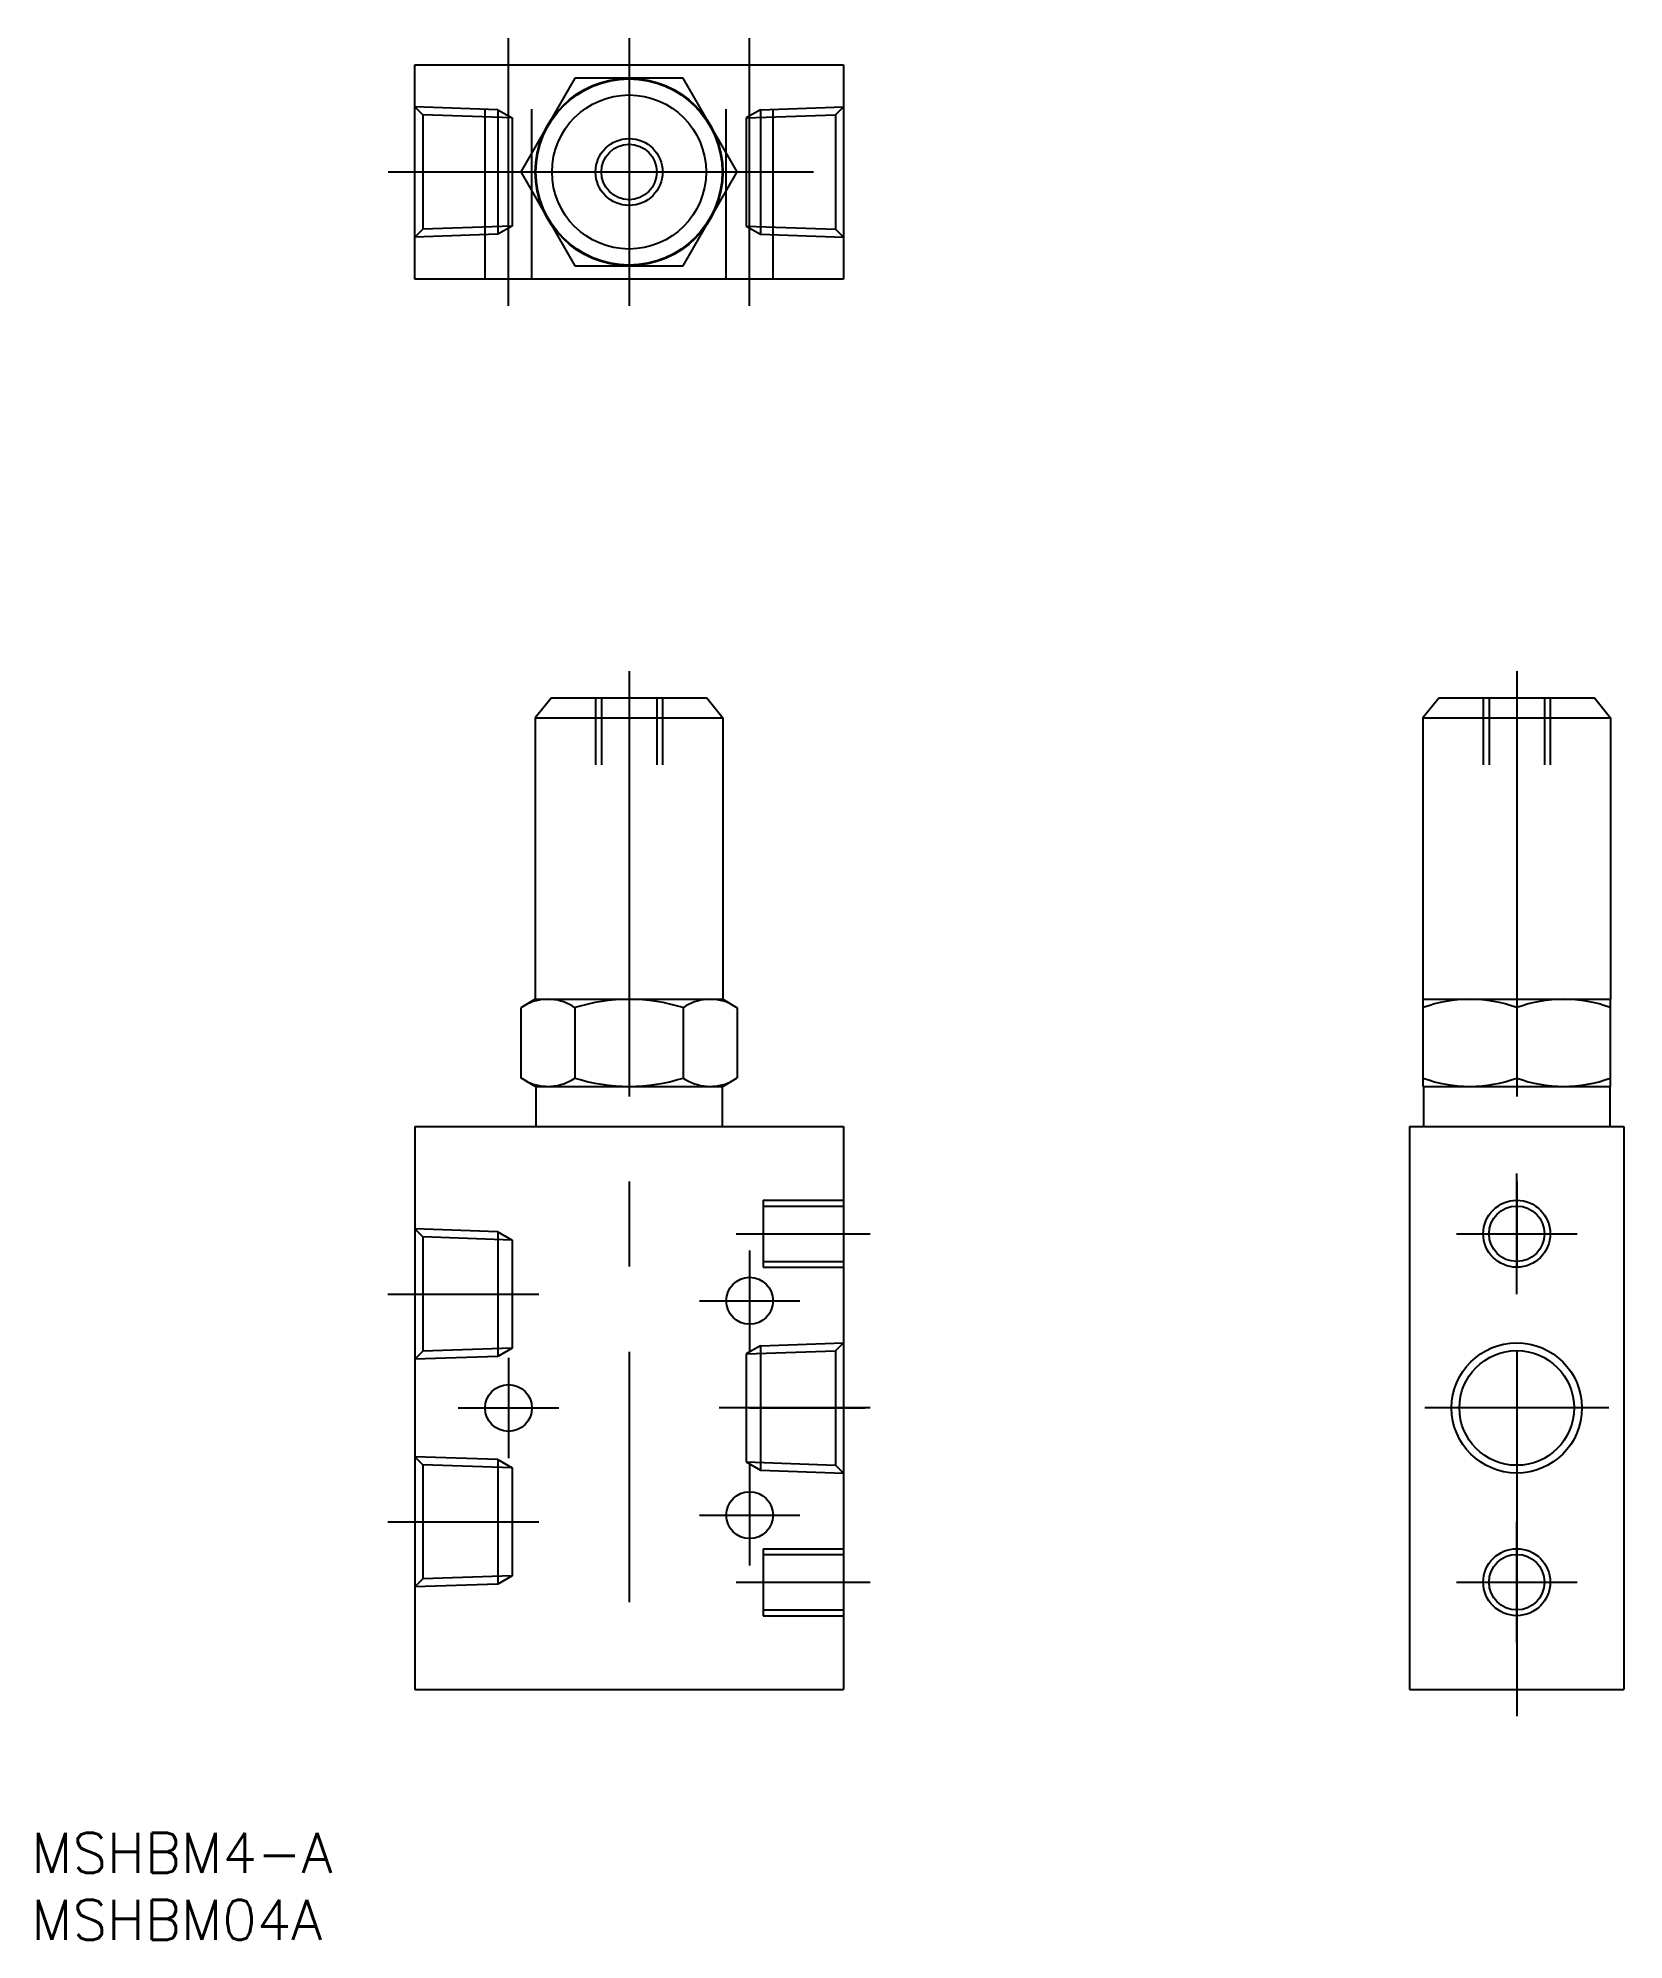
# Model space of a CAD drawing. Extents: x -44 to 74, y -27 to 115.
import ezdxf

# ---------------------------------------------------------------- set-up
doc = ezdxf.new("R2010")
doc.units = 0
doc.linetypes.add('CENTER', pattern=[50.8, 31.75, -6.35, 6.35, -6.35])
doc.linetypes.add('DASHED', pattern=[19.05, 12.7, -6.35])
doc.layers.get('0').update_dxf_attribs({"linetype": 'CONTINUOUS'})
doc.layers.add('CENTER', color=1, linetype='CENTER')
doc.styles.get("Standard").update_dxf_attribs({"font": 'txt.shx', "height": 3, "bigfont": 'bigfont.shx'})

# ---------------------------------------------------------------- blocks, each defined once
blk = doc.blocks.new('*U12')
at = {"color": 7, "linetype": 'CONTINUOUS'}
blk.add_text('MSHBM4-A', height=3, dxfattribs=at).set_placement((-44.63, -22.2))
blk = doc.blocks.new('*U13')
at = {"color": 7, "linetype": 'CONTINUOUS'}
blk.add_text('MSHBM04A', height=3, dxfattribs=at).set_placement((-44.63, -27.2))

msp = doc.modelspace()

# ---------------------------------------------------------------- linework, layer by layer
at = {"color": 7, "linetype": 'CONTINUOUS'}
for p, q in [((-16, 112.74), (16, 112.74)), ((-16, 96.74), (-16, 112.74)), ((16, 112.74), (16, 96.74)), ((-4.04, 111.74), (-8.08, 104.74)), ((4.04, 111.74), (-4.04, 111.74)), ((8.08, 104.74), (4.04, 111.74)), ((-8.08, 104.74), (-4.04, 97.74)), ((4.04, 97.74), (8.08, 104.74)), ((16, 96.74), (-16, 96.74)), ((-4.04, 97.74), (4.04, 97.74)), ((-5.8, 65.5), (-7, 64)), ((-5.8, 65.5), (5.8, 65.5)), ((5.8, 65.5), (7, 64)), ((60.46, 65.5), (59.26, 64)), ((60.46, 65.5), (72.06, 65.5)), ((72.06, 65.5), (73.26, 64)), ((-7, 64), (-7, 43)), ((-7, 64), (7, 64)), ((7, 64), (7, 43)), ((59.26, 64), (59.26, 43)), ((59.26, 64), (73.26, 64)), ((73.26, 64), (73.26, 43)), ((-7, 43), (-8.08, 42.37)), ((-7, 43), (7, 43)), ((7, 43), (8.08, 42.37)), ((59.26, 43), (73.26, 43)), ((59.26, 43), (59.26, 36.5)), ((62.76, 43), (69.76, 43)), ((73.26, 36.5), (73.26, 43)), ((-8.08, 42.37), (-8.08, 37.13)), ((-4.04, 42.37), (-4.04, 37.13)), ((4.04, 42.37), (4.04, 37.13)), ((8.08, 42.37), (8.08, 37.13)), ((66.26, 42.37), (66.26, 37.13)), ((-7, 36.5), (-8.08, 37.13)), ((7, 36.5), (8.08, 37.13)), ((-7, 36.5), (7, 36.5)), ((-6.95, 36.5), (-6.95, 33.5)), ((6.95, 36.5), (6.95, 33.5)), ((59.26, 36.5), (73.26, 36.5)), ((59.31, 36.5), (59.31, 33.5)), ((73.21, 36.5), (73.21, 33.5)), ((-16, 33.5), (-16, 0)), ((-16, 33.5), (0, 33.5)), ((-16, 33.5), (-16, -8.5)), ((-16, 33.5), (0, 33.5)), ((-6.95, 33.5), (6.95, 33.5)), ((0, 33.5), (16, 33.5)), ((16, 33.5), (16, 0)), ((16, 33.5), (16, -8.5)), ((58.26, 33.5), (58.26, -8.5)), ((58.26, 33.5), (66.26, 33.5)), ((59.31, 33.5), (73.21, 33.5)), ((66.26, 33.5), (74.26, 33.5)), ((74.26, 33.5), (74.26, -8.5)), ((-16, -8.5), (16, -8.5)), ((58.26, -8.5), (66.26, -8.5)), ((66.26, -8.5), (74.26, -8.5))]:
    msp.add_line(p, q, dxfattribs=at)
at = {"color": 3, "linetype": 'DASHED'}
for p, q in [((-10.75, 96.74), (-10.75, 112.74)), ((-7.25, 96.74), (-7.25, 112.74)), ((7.25, 96.74), (7.25, 112.74)), ((10.75, 96.74), (10.75, 112.74)), ((-9.8, 109.38), (-16, 109.6)), ((-15.4, 109), (-16, 109.6)), ((-9.8, 109.38), (-8.73, 108.77)), ((-9.8, 109.38), (-9.8, 100.09)), ((9.8, 109.38), (8.73, 108.77)), ((9.8, 109.38), (16, 109.6)), ((9.8, 109.38), (9.8, 100.09)), ((15.4, 109), (16, 109.6)), ((-8.73, 108.77), (-15.4, 109)), ((-15.4, 109), (-15.4, 100.48)), ((-8.73, 108.77), (-8.73, 100.71)), ((8.73, 108.77), (15.4, 109)), ((8.73, 108.77), (8.73, 100.71)), ((15.4, 109), (15.4, 100.48)), ((-15.4, 100.48), (-16, 99.87)), ((-9.8, 100.09), (-16, 99.87)), ((-8.73, 100.71), (-15.4, 100.48)), ((-8.73, 100.71), (-9.8, 100.09)), ((8.73, 100.71), (15.4, 100.48)), ((8.73, 100.71), (9.8, 100.09)), ((9.8, 100.09), (16, 99.87)), ((15.4, 100.48), (16, 99.87)), ((-2.5, 65.5), (-2.5, 60.5)), ((-2.07, 65.5), (-2.07, 60.5)), ((2.07, 65.5), (2.07, 60.5)), ((2.5, 65.5), (2.5, 60.5)), ((63.76, 65.5), (63.76, 60.5)), ((64.2, 65.5), (64.2, 60.5)), ((68.33, 65.5), (68.33, 60.5)), ((68.76, 65.5), (68.76, 60.5)), ((10, 28), (16, 28)), ((10, 28), (10, 23)), ((10, 27.57), (16, 27.57)), ((-9.8, 25.65), (-16, 25.86)), ((-15.4, 25.26), (-16, 25.86)), ((-9.8, 25.65), (-9.8, 16.35)), ((-8.73, 25.03), (-15.4, 25.26)), ((-15.4, 25.26), (-15.4, 16.74)), ((-8.73, 25.03), (-8.73, 16.97)), ((10, 23.43), (16, 23.43)), ((10, 23), (16, 23)), ((9.8, 17.15), (8.73, 16.53)), ((9.8, 17.15), (16, 17.36)), ((9.8, 17.15), (9.8, 7.85)), ((15.4, 16.76), (16, 17.36)), ((-15.4, 16.74), (-16, 16.14)), ((-9.8, 16.35), (-16, 16.14)), ((-8.73, 16.97), (-15.4, 16.74)), ((8.73, 16.53), (15.4, 16.76)), ((8.73, 16.53), (8.73, 8.47)), ((15.4, 16.76), (15.4, 8.24)), ((-9.8, 8.65), (-16, 8.86)), ((-15.4, 8.26), (-16, 8.86)), ((-9.8, 8.65), (-9.8, -0.65)), ((-8.73, 8.03), (-15.4, 8.26)), ((-15.4, 8.26), (-15.4, -0.26)), ((-8.73, 8.03), (-8.73, -0.03)), ((8.73, 8.47), (15.4, 8.24)), ((8.73, 8.47), (9.8, 7.85)), ((9.8, 7.85), (16, 7.64)), ((15.4, 8.24), (16, 7.64)), ((10, 2), (16, 2)), ((10, 2), (10, -3)), ((10, 1.57), (16, 1.57)), ((-15.4, -0.26), (-16, -0.86)), ((-9.8, -0.65), (-16, -0.86)), ((-8.73, -0.03), (-15.4, -0.26)), ((10, -2.57), (16, -2.57)), ((10, -3), (16, -3))]:
    msp.add_line(p, q, dxfattribs=at)
at = {"color": 3, "linetype": 'CONTINUOUS'}
for p, q in [((-9.8, 25.65), (-8.73, 25.03)), ((-8.73, 16.97), (-9.8, 16.35)), ((-9.8, 8.65), (-8.73, 8.03)), ((-8.73, -0.03), (-9.8, -0.65))]:
    msp.add_line(p, q, dxfattribs=at)
at = {"color": 7, "linetype": 'CONTINUOUS'}
for centre, radius in [((0, 104.74), 7), ((0, 104.74), 6.95), ((0, 104.74), 5.75), ((0, 104.74), 2.07), ((66.26, 25.5), 2.07), ((9, 20.5), 1.75), ((66.26, 12.5), 4.28), ((-9, 12.5), 1.75), ((9, 4.5), 1.75), ((66.26, -0.5), 2.07)]:
    msp.add_circle(centre, radius, dxfattribs=at)
at = {"color": 3, "linetype": 'CONTINUOUS'}
for centre, radius in [((0, 104.74), 2.5), ((66.26, 25.5), 2.5), ((66.26, 12.5), 4.86), ((66.26, -0.5), 2.5)]:
    msp.add_circle(centre, radius, dxfattribs=at)
at = {"color": 7, "linetype": 'CONTINUOUS'}
for centre, radius, start, end in [((-6.06, 39.42), 3.58, 55.6158, 115.6158), ((0, 29.63), 13.37, 72.412, 107.588), ((6.06, 39.42), 3.58, 64.3842, 124.3842), ((62.76, 32.88), 10.12, 69.7742, 110.2258), ((69.76, 32.88), 10.12, 69.7742, 110.2258), ((-6.06, 40.08), 3.58, 244.3842, 304.3842), ((0, 49.87), 13.37, 252.412, 287.588), ((6.06, 40.08), 3.58, 235.6158, 295.6158), ((62.76, 46.62), 10.12, 249.7742, 290.2258), ((69.76, 46.62), 10.12, 249.7742, 290.2258)]:
    msp.add_arc(centre, radius, start, end, dxfattribs=at)
at = {"layer": 'CENTER', "color": 1, "linetype": 'CENTER'}
for p, q in [((-9, 94.74), (-9, 114.74)), ((0, 114.74), (0, 94.74)), ((9, 94.74), (9, 114.74)), ((-17.99, 104.74), (17.99, 104.74)), ((0, 67.5), (0, -2)), ((66.26, 67.5), (66.26, -10.5)), ((66.26, 21), (66.26, 30)), ((8, 25.5), (18, 25.5)), ((9, 24.25), (9, 16.75)), ((61.76, 25.5), (70.76, 25.5)), ((-18, 21), (-6.73, 21)), ((5.25, 20.5), (12.75, 20.5)), ((-9, 16.25), (-9, 8.75)), ((-12.75, 12.5), (-5.25, 12.5)), ((18, 12.5), (6.73, 12.5)), ((9, 12.5), (17.6, 12.5)), ((73.13, 12.5), (59.4, 12.5)), ((9, 8.25), (9, 0.75)), ((5.25, 4.5), (12.75, 4.5)), ((-18, 4), (-6.73, 4)), ((66.26, -5), (66.26, 4)), ((8, -0.5), (18, -0.5)), ((61.76, -0.5), (70.76, -0.5))]:
    msp.add_line(p, q, dxfattribs=at)

# ---------------------------------------------------------------- block references
at = {"color": 7, "linetype": 'CONTINUOUS'}
for name in ['*U12', '*U13']:
    msp.add_blockref(name, (0, 0), dxfattribs=at)

doc.saveas('drawing.dxf')
